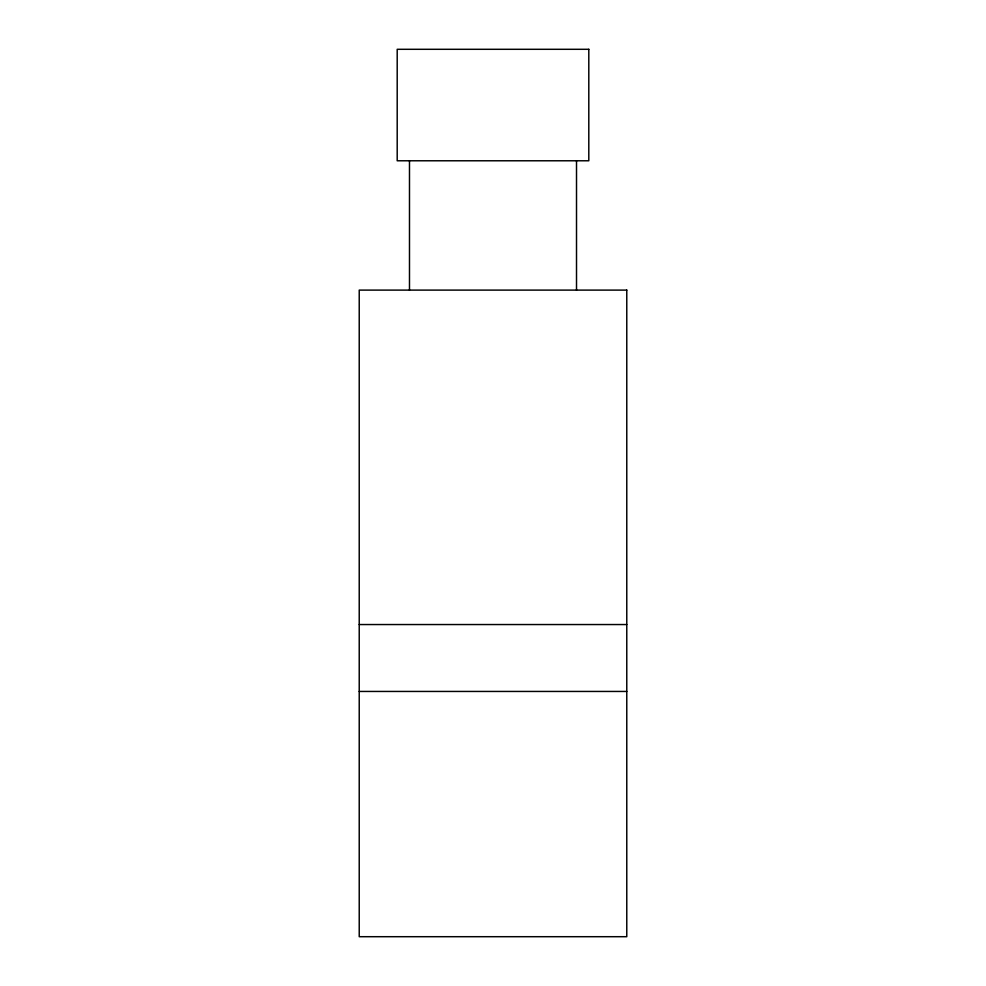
<?xml version="1.0" encoding="UTF-8"?>
<svg xmlns="http://www.w3.org/2000/svg" width="986" height="986" viewBox="0 0 986 986"><rect width="100%" height="100%" fill="white"/><g stroke="black" fill="none" stroke-linecap="round" stroke-linejoin="round"><path stroke-width="1.48" d="M359.224 624.545L626.776 624.545M359.224 691.445L626.776 691.445M576.514 160.78L576.514 290.106M409.486 160.78L409.486 290.106M588.802 49.3L397.198 49.3L397.198 160.78L588.802 160.78L588.802 49.3M626.776 290.106L359.224 290.106L359.224 936.7L626.776 936.7L626.776 290.106"/></g></svg>
